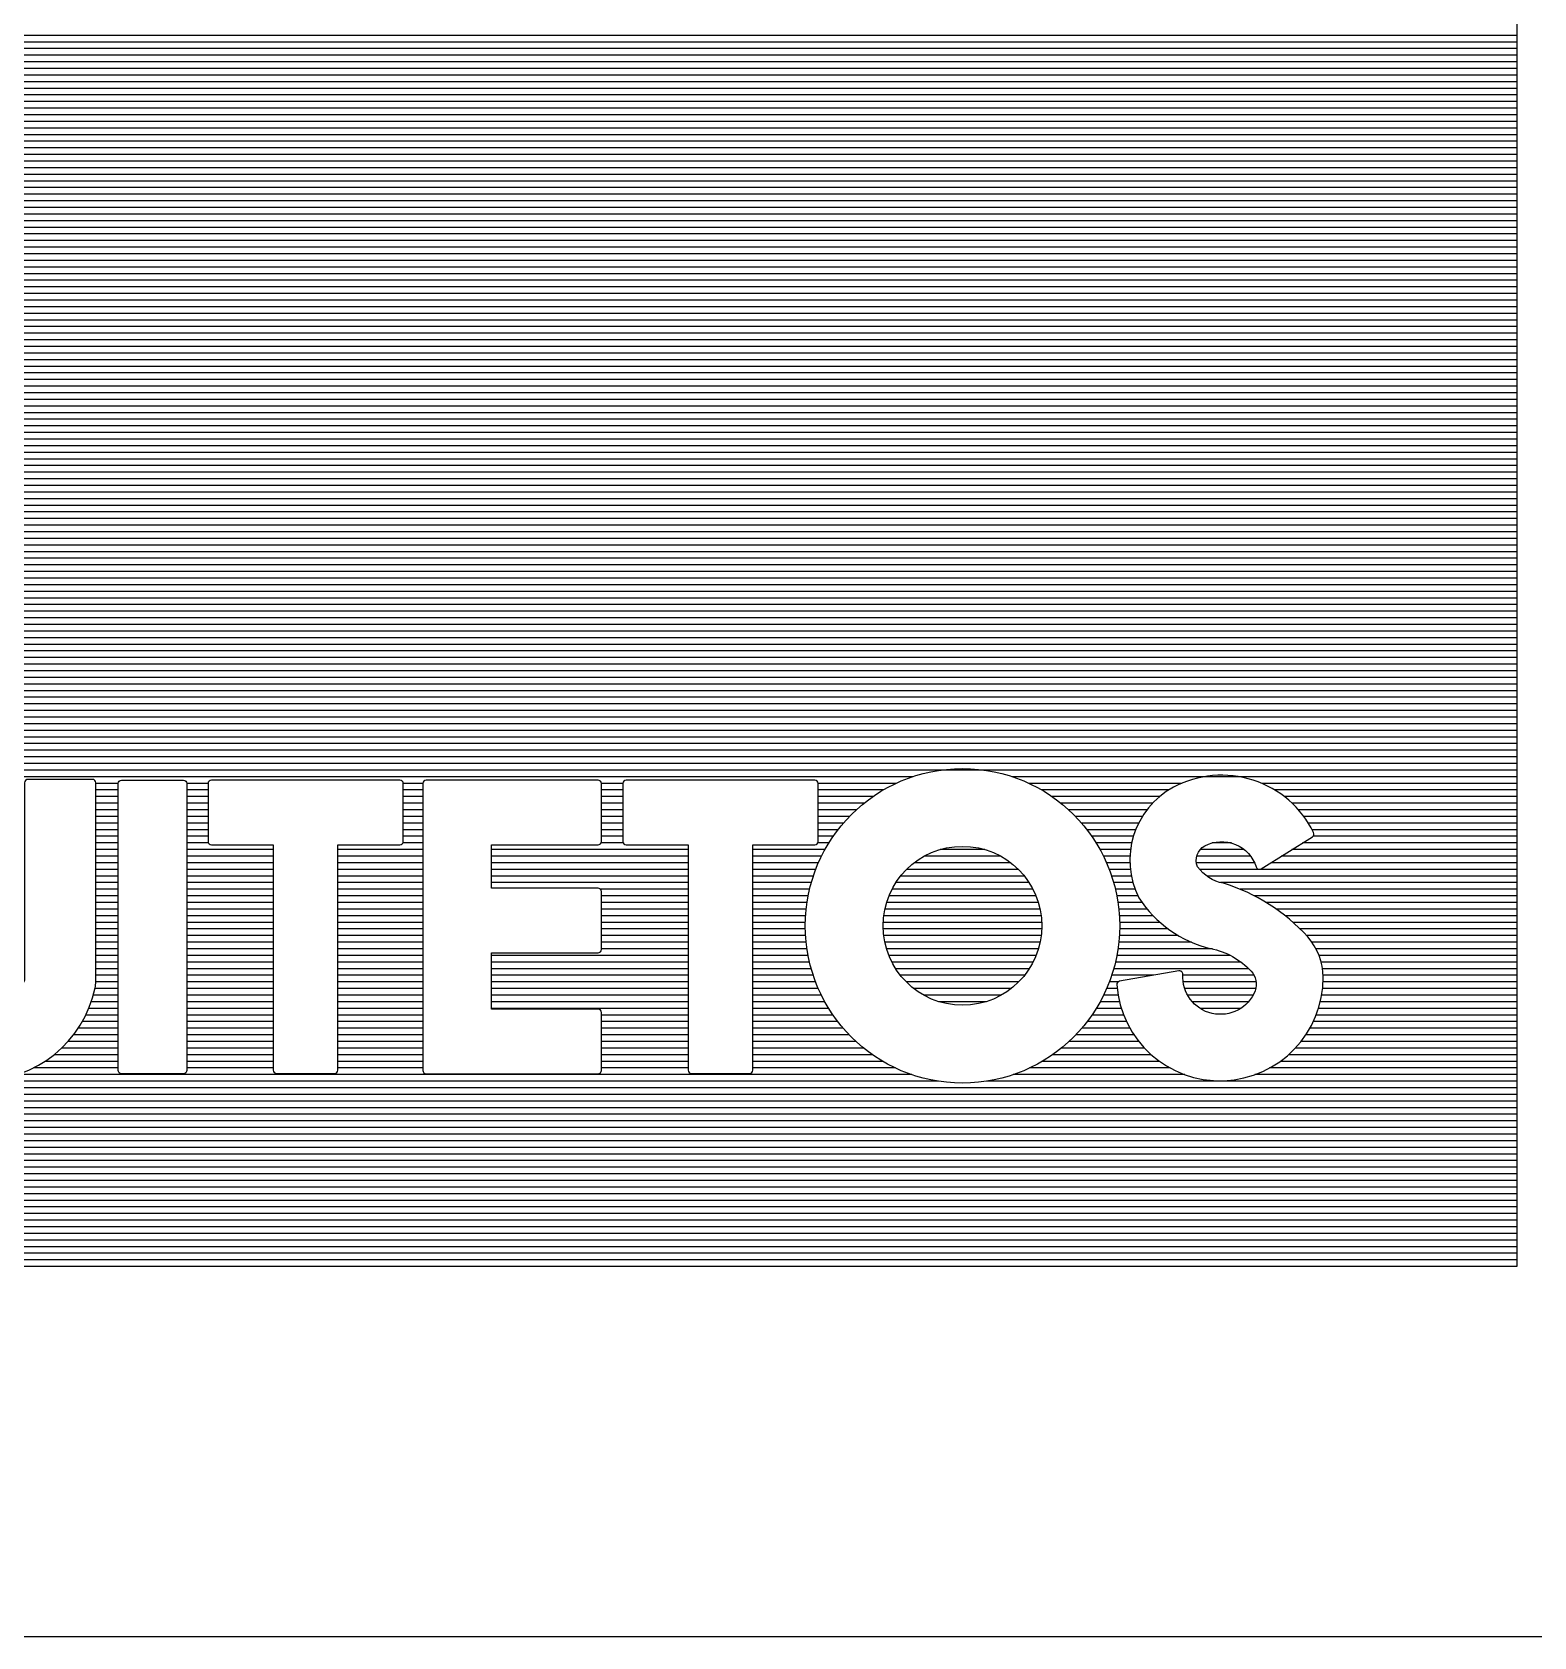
# Model space of a CAD drawing. Extents: x -14 to 107, y -33 to 53.
# Drawn here: x 101.941 to 104.211, y -24.716 to -22.291 of the extents above; entities that cross this region are included whole.
import ezdxf

# ---------------------------------------------------------------- set-up
doc = ezdxf.new("R2010")
doc.units = 0
doc.header["$LTSCALE"] = 1.5
doc.header["$MEASUREMENT"] = 0
doc.layers.add('7', color=7, linetype='CONTINUOUS')
doc.layers.add('CARIMBO', color=7, linetype='CONTINUOUS')

msp = doc.modelspace()

# ---------------------------------------------------------------- linework, layer by layer
at = {"layer": '7', "color": 82, "linetype": 'CONTINUOUS'}
msp.add_line((104.5982, -24.7159), (90.8086, -24.7159), dxfattribs=at)
at = {"layer": 'CARIMBO', "color": 1}
for p, q in [((104.185, -22.2964), (100.185, -22.2964)), ((104.185, -22.3064), (100.185, -22.3064)), ((104.185, -22.3164), (100.185, -22.3164)), ((104.185, -22.3264), (100.185, -22.3264)), ((104.185, -22.3364), (100.185, -22.3364)), ((104.185, -22.3464), (100.185, -22.3464)), ((104.185, -22.3564), (100.185, -22.3564)), ((104.185, -22.3664), (100.185, -22.3664)), ((104.185, -22.3764), (100.185, -22.3764)), ((104.185, -22.3864), (100.185, -22.3864)), ((104.185, -22.3964), (100.185, -22.3964)), ((104.185, -22.4064), (100.185, -22.4064)), ((104.185, -22.4164), (100.185, -22.4164)), ((104.185, -22.4264), (100.185, -22.4264)), ((104.185, -22.4364), (100.185, -22.4364)), ((104.185, -22.4464), (100.185, -22.4464)), ((104.185, -22.4564), (100.185, -22.4564)), ((104.185, -22.4664), (100.185, -22.4664)), ((104.185, -22.4764), (100.185, -22.4764)), ((104.185, -22.4864), (100.185, -22.4864)), ((104.185, -22.4964), (100.185, -22.4964)), ((104.185, -22.5064), (100.185, -22.5064)), ((104.185, -22.5164), (100.185, -22.5164)), ((104.185, -22.5264), (100.185, -22.5264)), ((104.185, -22.5364), (100.185, -22.5364)), ((104.185, -22.5464), (100.185, -22.5464)), ((104.185, -22.5564), (100.185, -22.5564)), ((104.185, -22.5664), (100.185, -22.5664)), ((104.185, -22.5764), (100.185, -22.5764)), ((104.185, -22.5864), (100.185, -22.5864)), ((104.185, -22.5964), (100.185, -22.5964)), ((104.185, -22.6064), (100.185, -22.6064)), ((104.185, -22.6164), (100.185, -22.6164)), ((104.185, -22.6264), (100.185, -22.6264)), ((104.185, -22.6364), (100.185, -22.6364)), ((104.185, -22.6464), (100.185, -22.6464)), ((104.185, -22.6564), (100.185, -22.6564)), ((104.185, -22.6664), (100.185, -22.6664)), ((104.185, -22.6764), (100.185, -22.6764)), ((104.185, -22.6864), (100.185, -22.6864)), ((104.185, -22.6964), (100.185, -22.6964)), ((104.185, -22.7064), (100.185, -22.7064)), ((104.185, -22.7164), (100.185, -22.7164)), ((104.185, -22.7264), (100.185, -22.7264)), ((104.185, -22.7364), (100.185, -22.7364)), ((104.185, -22.7464), (100.185, -22.7464)), ((104.185, -22.7564), (100.185, -22.7564)), ((104.185, -22.7664), (100.185, -22.7664)), ((104.185, -22.7764), (100.185, -22.7764)), ((104.185, -22.7864), (100.185, -22.7864)), ((104.185, -22.7964), (100.185, -22.7964)), ((104.185, -22.8064), (100.185, -22.8064)), ((104.185, -22.8164), (100.185, -22.8164)), ((104.185, -22.8264), (100.185, -22.8264)), ((104.185, -22.8364), (100.185, -22.8364)), ((104.185, -22.8464), (100.185, -22.8464)), ((104.185, -22.8564), (100.185, -22.8564)), ((104.185, -22.8664), (100.185, -22.8664)), ((104.185, -22.8764), (100.185, -22.8764)), ((104.185, -22.8864), (100.185, -22.8864)), ((104.185, -22.8964), (100.185, -22.8964)), ((104.185, -22.9064), (100.185, -22.9064)), ((104.185, -22.9164), (100.185, -22.9164)), ((104.185, -22.9264), (100.185, -22.9264)), ((104.185, -22.9364), (100.185, -22.9364)), ((104.185, -22.9464), (100.185, -22.9464)), ((104.185, -22.9564), (100.185, -22.9564)), ((104.185, -22.9664), (100.185, -22.9664)), ((104.185, -22.9764), (100.185, -22.9764)), ((104.185, -22.9864), (100.185, -22.9864)), ((104.185, -22.9964), (100.185, -22.9964)), ((104.185, -23.0064), (100.185, -23.0064)), ((104.185, -23.0164), (100.185, -23.0164)), ((104.185, -23.0264), (100.185, -23.0264)), ((104.185, -23.0364), (100.185, -23.0364)), ((104.185, -23.0464), (100.185, -23.0464)), ((104.185, -23.0564), (100.185, -23.0564)), ((104.185, -23.0664), (100.185, -23.0664)), ((104.185, -23.0764), (100.185, -23.0764)), ((104.185, -23.0864), (100.185, -23.0864)), ((104.185, -23.0964), (100.185, -23.0964)), ((104.185, -23.1064), (100.185, -23.1064)), ((104.185, -23.1164), (100.185, -23.1164)), ((104.185, -23.1264), (100.185, -23.1264)), ((104.185, -23.1364), (100.185, -23.1364)), ((104.185, -23.1464), (100.185, -23.1464)), ((104.185, -23.1564), (100.185, -23.1564)), ((104.185, -23.1664), (100.185, -23.1664)), ((104.185, -23.1764), (100.185, -23.1764)), ((104.185, -23.1864), (100.185, -23.1864)), ((104.185, -23.1964), (100.185, -23.1964)), ((104.185, -23.2064), (100.185, -23.2064)), ((104.185, -23.2164), (100.185, -23.2164)), ((104.185, -23.2264), (100.185, -23.2264)), ((104.185, -23.2364), (100.185, -23.2364)), ((104.185, -23.2464), (100.185, -23.2464)), ((104.185, -23.2564), (100.185, -23.2564)), ((104.185, -23.2664), (100.185, -23.2664)), ((104.185, -23.2764), (100.185, -23.2764)), ((104.185, -23.2864), (100.185, -23.2864)), ((104.185, -23.2964), (100.185, -23.2964)), ((104.185, -23.3064), (100.185, -23.3064)), ((104.185, -23.3164), (100.185, -23.3164)), ((104.185, -23.3264), (100.185, -23.3264)), ((104.185, -23.3364), (100.185, -23.3364)), ((104.185, -23.3464), (100.185, -23.3464)), ((104.185, -23.3564), (100.185, -23.3564)), ((104.185, -23.3664), (100.185, -23.3664)), ((104.185, -23.3764), (100.185, -23.3764)), ((104.185, -23.3864), (100.185, -23.3864)), ((104.185, -23.3964), (100.185, -23.3964)), ((104.185, -23.4064), (100.6783, -23.4064)), ((103.2714, -23.4164), (101.5023, -23.4164)), ((104.185, -23.4164), (103.4227, -23.4164)), ((102.0707, -23.4264), (102.037, -23.4264)), ((102.0707, -23.4364), (102.037, -23.4364)), ((102.2066, -23.4264), (102.1745, -23.4264)), ((102.2066, -23.4364), (102.1745, -23.4364)), ((102.5314, -23.4264), (102.5017, -23.4264)), ((102.5314, -23.4364), (102.5017, -23.4364)), ((102.8337, -23.4264), (102.8011, -23.4264)), ((102.8337, -23.4364), (102.8011, -23.4364)), ((103.2464, -23.4264), (103.1288, -23.4264)), ((103.2273, -23.4364), (103.1288, -23.4364)), ((103.6783, -23.4264), (103.4476, -23.4264)), ((103.6589, -23.4364), (103.4667, -23.4364)), ((104.185, -23.4264), (103.7993, -23.4264)), ((104.185, -23.4364), (103.8189, -23.4364)), ((102.0707, -23.4464), (102.037, -23.4464)), ((102.0707, -23.4564), (102.037, -23.4564)), ((102.0707, -23.4664), (102.037, -23.4664)), ((102.2066, -23.4464), (102.1745, -23.4464)), ((102.2066, -23.4564), (102.1745, -23.4564)), ((102.2066, -23.4664), (102.1745, -23.4664)), ((102.5314, -23.4464), (102.5017, -23.4464)), ((102.5314, -23.4564), (102.5017, -23.4564)), ((102.5314, -23.4664), (102.5017, -23.4664)), ((102.8337, -23.4464), (102.8011, -23.4464)), ((102.8337, -23.4564), (102.8011, -23.4564)), ((102.8337, -23.4664), (102.8011, -23.4664)), ((103.2116, -23.4464), (103.1288, -23.4464)), ((103.1982, -23.4564), (103.1288, -23.4564)), ((103.1866, -23.4664), (103.1288, -23.4664)), ((103.645, -23.4464), (103.4824, -23.4464)), ((103.6343, -23.4564), (103.4958, -23.4564)), ((103.6258, -23.4664), (103.5074, -23.4664)), ((104.185, -23.4464), (103.8335, -23.4464)), ((104.185, -23.4564), (103.8452, -23.4564)), ((104.185, -23.4664), (103.8548, -23.4664)), ((102.0707, -23.4764), (102.037, -23.4764)), ((102.0707, -23.4864), (102.037, -23.4864)), ((102.2066, -23.4764), (102.1745, -23.4764)), ((102.2066, -23.4864), (102.1745, -23.4864)), ((102.5314, -23.4764), (102.5017, -23.4764)), ((102.5314, -23.4864), (102.5017, -23.4864)), ((102.8337, -23.4764), (102.8011, -23.4764)), ((102.8337, -23.4864), (102.8011, -23.4864)), ((103.1763, -23.4764), (103.1288, -23.4764)), ((103.1671, -23.4864), (103.1288, -23.4864)), ((103.6189, -23.4764), (103.5177, -23.4764)), ((103.6133, -23.4864), (103.5269, -23.4864)), ((104.185, -23.4764), (103.863, -23.4764)), ((104.185, -23.4864), (103.8698, -23.4864)), ((102.0707, -23.4964), (102.037, -23.4964)), ((102.0707, -23.5064), (102.037, -23.5064)), ((102.0707, -23.5164), (102.037, -23.5164)), ((102.2066, -23.4964), (102.1745, -23.4964)), ((102.2066, -23.5064), (102.1745, -23.5064)), ((102.2071, -23.5164), (102.1745, -23.5164)), ((102.5314, -23.5164), (102.5012, -23.5164)), ((102.5314, -23.4964), (102.5017, -23.4964)), ((102.5314, -23.5064), (102.5017, -23.5064)), ((102.8342, -23.5164), (102.8006, -23.5164)), ((102.8337, -23.4964), (102.8011, -23.4964)), ((102.8337, -23.5064), (102.8011, -23.5064)), ((103.1451, -23.5164), (103.1283, -23.5164)), ((103.159, -23.4964), (103.1288, -23.4964)), ((103.1517, -23.5064), (103.1288, -23.5064)), ((103.6088, -23.4964), (103.535, -23.4964)), ((103.6053, -23.5064), (103.5423, -23.5064)), ((103.6027, -23.5164), (103.5489, -23.5164)), ((103.7534, -23.5164), (103.7242, -23.5164)), ((104.185, -23.5164), (103.8611, -23.5164)), ((104.185, -23.4964), (103.8756, -23.4964)), ((104.185, -23.5064), (103.8769, -23.5064)), ((102.0707, -23.5264), (102.037, -23.5264)), ((102.0707, -23.5364), (102.037, -23.5364)), ((102.3053, -23.5264), (102.1745, -23.5264)), ((102.3053, -23.5364), (102.1745, -23.5364)), ((102.5314, -23.5264), (102.4029, -23.5264)), ((102.5314, -23.5364), (102.4029, -23.5364)), ((102.9324, -23.5264), (102.6352, -23.5264)), ((102.9324, -23.5364), (102.6352, -23.5364)), ((103.1392, -23.5264), (103.03, -23.5264)), ((103.134, -23.5364), (103.03, -23.5364)), ((103.4048, -23.5364), (103.2892, -23.5364)), ((103.3808, -23.5264), (103.3132, -23.5264)), ((103.601, -23.5264), (103.5548, -23.5264)), ((103.6001, -23.5364), (103.56, -23.5364)), ((103.7826, -23.5364), (103.701, -23.5364)), ((103.7729, -23.5264), (103.7063, -23.5264)), ((104.185, -23.5364), (103.8289, -23.5364)), ((104.185, -23.5264), (103.845, -23.5264)), ((102.0707, -23.5464), (102.037, -23.5464)), ((102.0707, -23.5564), (102.037, -23.5564)), ((102.0707, -23.5664), (102.037, -23.5664)), ((102.3053, -23.5464), (102.1745, -23.5464)), ((102.3053, -23.5564), (102.1745, -23.5564)), ((102.3053, -23.5664), (102.1745, -23.5664)), ((102.5314, -23.5464), (102.4029, -23.5464)), ((102.5314, -23.5564), (102.4029, -23.5564)), ((102.5314, -23.5664), (102.4029, -23.5664)), ((102.9324, -23.5464), (102.6352, -23.5464)), ((102.9324, -23.5564), (102.6352, -23.5564)), ((102.9324, -23.5664), (102.6352, -23.5664)), ((103.1293, -23.5464), (103.03, -23.5464)), ((103.1252, -23.5564), (103.03, -23.5564)), ((103.1217, -23.5664), (103.03, -23.5664)), ((103.4406, -23.5664), (103.2534, -23.5664)), ((103.4316, -23.5564), (103.2624, -23.5564)), ((103.4201, -23.5464), (103.2739, -23.5464)), ((103.6, -23.5464), (103.5647, -23.5464)), ((103.6007, -23.5564), (103.5688, -23.5564)), ((103.6023, -23.5664), (103.5724, -23.5664)), ((103.7885, -23.5464), (103.7006, -23.5464)), ((104.185, -23.5564), (103.7054, -23.5564)), ((104.185, -23.5664), (103.7161, -23.5664)), ((104.185, -23.5464), (103.8129, -23.5464)), ((102.0707, -23.5764), (102.037, -23.5764)), ((102.0707, -23.5864), (102.037, -23.5864)), ((102.3053, -23.5764), (102.1745, -23.5764)), ((102.3053, -23.5864), (102.1745, -23.5864)), ((102.5314, -23.5764), (102.4029, -23.5764)), ((102.5314, -23.5864), (102.4029, -23.5864)), ((102.9324, -23.5764), (102.6352, -23.5764)), ((102.9324, -23.5864), (102.7997, -23.5864)), ((103.1186, -23.5764), (103.03, -23.5764)), ((103.1159, -23.5864), (103.03, -23.5864)), ((103.4536, -23.5864), (103.2404, -23.5864)), ((103.4478, -23.5764), (103.2462, -23.5764)), ((103.6047, -23.5764), (103.5754, -23.5764)), ((103.6079, -23.5864), (103.5781, -23.5864)), ((104.185, -23.5764), (103.737, -23.5764)), ((104.185, -23.5864), (103.7666, -23.5864)), ((102.0707, -23.5964), (102.037, -23.5964)), ((102.0707, -23.6064), (102.037, -23.6064)), ((102.3053, -23.5964), (102.1745, -23.5964)), ((102.3053, -23.6064), (102.1745, -23.6064)), ((102.5314, -23.5964), (102.4029, -23.5964)), ((102.5314, -23.6064), (102.4029, -23.6064)), ((102.9324, -23.5964), (102.8011, -23.5964)), ((102.9324, -23.6064), (102.8011, -23.6064)), ((103.1138, -23.5964), (103.03, -23.5964)), ((103.1121, -23.6064), (103.03, -23.6064)), ((103.4618, -23.6064), (103.2322, -23.6064)), ((103.4582, -23.5964), (103.2358, -23.5964)), ((103.6122, -23.5964), (103.5802, -23.5964)), ((103.6184, -23.6064), (103.5819, -23.6064)), ((104.185, -23.5964), (103.7882, -23.5964)), ((104.185, -23.6064), (103.806, -23.6064)), ((102.0707, -23.6164), (102.037, -23.6164)), ((102.0707, -23.6264), (102.037, -23.6264)), ((102.0707, -23.6364), (102.037, -23.6364)), ((102.3053, -23.6164), (102.1745, -23.6164)), ((102.3053, -23.6264), (102.1745, -23.6264)), ((102.3053, -23.6364), (102.1745, -23.6364)), ((102.5314, -23.6164), (102.4029, -23.6164)), ((102.5314, -23.6264), (102.4029, -23.6264)), ((102.5314, -23.6364), (102.4029, -23.6364)), ((102.9324, -23.6164), (102.8011, -23.6164)), ((102.9324, -23.6264), (102.8011, -23.6264)), ((102.9324, -23.6364), (102.8011, -23.6364)), ((103.1108, -23.6164), (103.03, -23.6164)), ((103.1099, -23.6264), (103.03, -23.6264)), ((103.1095, -23.6364), (103.03, -23.6364)), ((103.4669, -23.6364), (103.2271, -23.6364)), ((103.4661, -23.6264), (103.2279, -23.6264)), ((103.4644, -23.6164), (103.2296, -23.6164)), ((103.6261, -23.6164), (103.5832, -23.6164)), ((103.635, -23.6264), (103.5841, -23.6264)), ((103.6455, -23.6364), (103.5845, -23.6364)), ((104.185, -23.6164), (103.8213, -23.6164)), ((104.185, -23.6264), (103.8347, -23.6264)), ((104.185, -23.6364), (103.8466, -23.6364)), ((102.0707, -23.6464), (102.037, -23.6464)), ((102.0707, -23.6564), (102.037, -23.6564)), ((102.3053, -23.6464), (102.1745, -23.6464)), ((102.3053, -23.6564), (102.1745, -23.6564)), ((102.5314, -23.6464), (102.4029, -23.6464)), ((102.5314, -23.6564), (102.4029, -23.6564)), ((102.9324, -23.6464), (102.8011, -23.6464)), ((102.9324, -23.6564), (102.8011, -23.6564)), ((103.1095, -23.6464), (103.03, -23.6464)), ((103.1099, -23.6564), (103.03, -23.6564)), ((103.467, -23.6464), (103.2271, -23.6464)), ((103.4661, -23.6564), (103.2279, -23.6564)), ((103.6732, -23.6564), (103.5841, -23.6564)), ((103.658, -23.6464), (103.5845, -23.6464)), ((104.185, -23.6464), (103.8573, -23.6464)), ((104.185, -23.6564), (103.8669, -23.6564)), ((102.0707, -23.6664), (102.037, -23.6664)), ((102.0707, -23.6764), (102.037, -23.6764)), ((102.0707, -23.6864), (102.037, -23.6864)), ((102.3053, -23.6664), (102.1745, -23.6664)), ((102.3053, -23.6764), (102.1745, -23.6764)), ((102.3053, -23.6864), (102.1745, -23.6864)), ((102.5314, -23.6664), (102.4029, -23.6664)), ((102.5314, -23.6764), (102.4029, -23.6764)), ((102.5314, -23.6864), (102.4029, -23.6864)), ((102.9324, -23.6864), (102.6352, -23.6864)), ((102.9324, -23.6664), (102.8011, -23.6664)), ((102.9324, -23.6764), (102.8011, -23.6764)), ((103.1107, -23.6664), (103.03, -23.6664)), ((103.112, -23.6764), (103.03, -23.6764)), ((103.1137, -23.6864), (103.03, -23.6864)), ((103.4645, -23.6664), (103.2295, -23.6664)), ((103.4619, -23.6764), (103.2321, -23.6764)), ((103.4584, -23.6864), (103.2356, -23.6864)), ((103.7521, -23.6864), (103.5803, -23.6864)), ((103.7248, -23.6764), (103.582, -23.6764)), ((103.6932, -23.6664), (103.5833, -23.6664)), ((104.185, -23.6664), (103.8752, -23.6664)), ((104.185, -23.6764), (103.8814, -23.6764)), ((104.185, -23.6864), (103.886, -23.6864)), ((102.0707, -23.6964), (102.037, -23.6964)), ((102.0707, -23.7064), (102.037, -23.7064)), ((102.3053, -23.6964), (102.1745, -23.6964)), ((102.3053, -23.7064), (102.1745, -23.7064)), ((102.5314, -23.6964), (102.4029, -23.6964)), ((102.5314, -23.7064), (102.4029, -23.7064)), ((102.9324, -23.6964), (102.6352, -23.6964)), ((102.9324, -23.7064), (102.6352, -23.7064)), ((103.1158, -23.6964), (103.03, -23.6964)), ((103.1184, -23.7064), (103.03, -23.7064)), ((103.4538, -23.6964), (103.2402, -23.6964)), ((103.4481, -23.7064), (103.246, -23.7064)), ((103.7796, -23.7064), (103.5756, -23.7064)), ((103.768, -23.6964), (103.5782, -23.6964)), ((104.185, -23.6964), (103.8892, -23.6964)), ((104.185, -23.7064), (103.8912, -23.7064)), ((102.0707, -23.7164), (102.037, -23.7164)), ((102.0707, -23.7264), (102.037, -23.7264)), ((102.3053, -23.7164), (102.1745, -23.7164)), ((102.3053, -23.7264), (102.1745, -23.7264)), ((102.5314, -23.7164), (102.4029, -23.7164)), ((102.5314, -23.7264), (102.4029, -23.7264)), ((102.9324, -23.7164), (102.6352, -23.7164)), ((102.9324, -23.7264), (102.6352, -23.7264)), ((103.1215, -23.7164), (103.03, -23.7164)), ((103.1251, -23.7264), (103.03, -23.7264)), ((103.4409, -23.7164), (103.2531, -23.7164)), ((103.432, -23.7264), (103.262, -23.7264)), ((103.5822, -23.7264), (103.5689, -23.7264)), ((103.6363, -23.7164), (103.5725, -23.7164)), ((103.7876, -23.7164), (103.68, -23.7164)), ((103.7908, -23.7264), (103.6805, -23.7264)), ((104.185, -23.7264), (103.892, -23.7264)), ((104.185, -23.7164), (103.8921, -23.7164)), ((102.0707, -23.7564), (102.0302, -23.7564)), ((102.0707, -23.7464), (102.0333, -23.7464)), ((102.0707, -23.7364), (102.0358, -23.7364)), ((102.3053, -23.7364), (102.1745, -23.7364)), ((102.3053, -23.7464), (102.1745, -23.7464)), ((102.3053, -23.7564), (102.1745, -23.7564)), ((102.5314, -23.7364), (102.4029, -23.7364)), ((102.5314, -23.7464), (102.4029, -23.7464)), ((102.5314, -23.7564), (102.4029, -23.7564)), ((102.9324, -23.7364), (102.6352, -23.7364)), ((102.9324, -23.7464), (102.6352, -23.7464)), ((102.9324, -23.7564), (102.6352, -23.7564)), ((103.1292, -23.7364), (103.03, -23.7364)), ((103.1338, -23.7464), (103.03, -23.7464)), ((103.139, -23.7564), (103.03, -23.7564)), ((103.4206, -23.7364), (103.2734, -23.7364)), ((103.4055, -23.7464), (103.2885, -23.7464)), ((103.3821, -23.7564), (103.3119, -23.7564)), ((103.5842, -23.7564), (103.555, -23.7564)), ((103.5822, -23.7464), (103.5602, -23.7464)), ((103.5807, -23.7364), (103.5648, -23.7364)), ((103.7905, -23.7364), (103.6829, -23.7364)), ((103.7864, -23.7464), (103.6873, -23.7464)), ((103.7792, -23.7564), (103.6944, -23.7564)), ((104.185, -23.7564), (103.8878, -23.7564)), ((104.185, -23.7464), (103.8898, -23.7464)), ((104.185, -23.7364), (103.8913, -23.7364)), ((102.0707, -23.7764), (102.0219, -23.7764)), ((102.0707, -23.7664), (102.0264, -23.7664)), ((102.3053, -23.7664), (102.1745, -23.7664)), ((102.3053, -23.7764), (102.1745, -23.7764)), ((102.5314, -23.7664), (102.4029, -23.7664)), ((102.5314, -23.7764), (102.4029, -23.7764)), ((102.9324, -23.7664), (102.6352, -23.7664)), ((102.9324, -23.7764), (102.8011, -23.7764)), ((103.1449, -23.7664), (103.03, -23.7664)), ((103.1514, -23.7764), (103.03, -23.7764)), ((103.5905, -23.7764), (103.5426, -23.7764)), ((103.587, -23.7664), (103.5491, -23.7664)), ((103.7675, -23.7664), (103.7061, -23.7664)), ((104.185, -23.7764), (103.8815, -23.7764)), ((104.185, -23.7664), (103.885, -23.7664)), ((102.0707, -23.8064), (102.0032, -23.8064)), ((102.0707, -23.7964), (102.0104, -23.7964)), ((102.0707, -23.7864), (102.0166, -23.7864)), ((102.3053, -23.7864), (102.1745, -23.7864)), ((102.3053, -23.7964), (102.1745, -23.7964)), ((102.3053, -23.8064), (102.1745, -23.8064)), ((102.5314, -23.7864), (102.4029, -23.7864)), ((102.5314, -23.7964), (102.4029, -23.7964)), ((102.5314, -23.8064), (102.4029, -23.8064)), ((102.9324, -23.7864), (102.8011, -23.7864)), ((102.9324, -23.7964), (102.8011, -23.7964)), ((102.9324, -23.8064), (102.8011, -23.8064)), ((103.1587, -23.7864), (103.03, -23.7864)), ((103.1668, -23.7964), (103.03, -23.7964)), ((103.1759, -23.8064), (103.03, -23.8064)), ((103.6062, -23.8064), (103.5181, -23.8064)), ((103.6, -23.7964), (103.5272, -23.7964)), ((103.5949, -23.7864), (103.5353, -23.7864)), ((104.185, -23.8064), (103.8658, -23.8064)), ((104.185, -23.7964), (103.872, -23.7964)), ((104.185, -23.7864), (103.8771, -23.7864)), ((102.0707, -23.8264), (101.9852, -23.8264)), ((102.0707, -23.8164), (101.9949, -23.8164)), ((102.3053, -23.8164), (102.1745, -23.8164)), ((102.3053, -23.8264), (102.1745, -23.8264)), ((102.5314, -23.8164), (102.4029, -23.8164)), ((102.5314, -23.8264), (102.4029, -23.8264)), ((102.9324, -23.8164), (102.8011, -23.8164)), ((102.9324, -23.8264), (102.8011, -23.8264)), ((103.1861, -23.8164), (103.03, -23.8164)), ((103.1977, -23.8264), (103.03, -23.8264)), ((103.6221, -23.8264), (103.4963, -23.8264)), ((103.6135, -23.8164), (103.5079, -23.8164)), ((104.185, -23.8264), (103.8499, -23.8264)), ((104.185, -23.8164), (103.8585, -23.8164)), ((102.0707, -23.8564), (101.9426, -23.8564)), ((102.0707, -23.8464), (101.96, -23.8464)), ((102.0707, -23.8364), (101.9738, -23.8364)), ((102.3053, -23.8364), (102.1745, -23.8364)), ((102.3053, -23.8464), (102.1745, -23.8464)), ((102.3053, -23.8564), (102.1745, -23.8564)), ((102.5314, -23.8364), (102.4029, -23.8364)), ((102.5314, -23.8464), (102.4029, -23.8464)), ((102.5314, -23.8564), (102.4029, -23.8564)), ((102.9324, -23.8364), (102.8011, -23.8364)), ((102.9324, -23.8464), (102.8011, -23.8464)), ((102.9324, -23.8564), (102.8011, -23.8564)), ((103.211, -23.8364), (103.03, -23.8364)), ((103.2266, -23.8464), (103.03, -23.8464)), ((103.2455, -23.8564), (103.03, -23.8564)), ((103.6608, -23.8564), (103.4485, -23.8564)), ((103.6449, -23.8464), (103.4674, -23.8464)), ((103.6324, -23.8364), (103.483, -23.8364)), ((104.185, -23.8564), (103.8112, -23.8564)), ((104.185, -23.8464), (103.8271, -23.8464)), ((104.185, -23.8364), (103.8396, -23.8364)), ((103.3109, -23.8764), (101.6743, -23.8764)), ((103.2702, -23.8664), (101.9183, -23.8664)), ((104.185, -23.8764), (103.3831, -23.8764)), ((103.6829, -23.8664), (103.4238, -23.8664)), ((104.185, -23.8664), (103.7891, -23.8664)), ((104.185, -23.8964), (100.185, -23.8964)), ((104.185, -23.8864), (101.6795, -23.8864)), ((104.185, -23.9064), (100.185, -23.9064)), ((104.185, -23.9164), (100.185, -23.9164)), ((104.185, -23.9264), (100.185, -23.9264)), ((104.185, -23.9364), (100.185, -23.9364)), ((104.185, -23.9464), (100.185, -23.9464)), ((104.185, -23.9564), (100.185, -23.9564)), ((104.185, -23.9664), (100.185, -23.9664)), ((104.185, -23.9764), (100.185, -23.9764)), ((104.185, -23.9864), (100.185, -23.9864)), ((104.185, -23.9964), (100.185, -23.9964)), ((104.185, -24.0064), (100.185, -24.0064)), ((104.185, -24.0164), (100.185, -24.0164)), ((104.185, -24.0264), (100.185, -24.0264)), ((104.185, -24.0364), (100.185, -24.0364)), ((104.185, -24.0464), (100.185, -24.0464)), ((104.185, -24.0564), (100.185, -24.0564)), ((104.185, -24.0664), (100.185, -24.0664)), ((104.185, -24.0764), (100.185, -24.0764)), ((104.185, -24.0864), (100.185, -24.0864)), ((104.185, -24.0964), (100.185, -24.0964)), ((104.185, -24.1064), (100.185, -24.1064)), ((104.185, -24.1164), (100.185, -24.1164)), ((104.185, -24.1264), (100.185, -24.1264)), ((104.185, -24.1364), (100.185, -24.1364)), ((104.185, -24.1464), (100.185, -24.1464))]:
    msp.add_line(p, q, dxfattribs=at)
at = {"layer": 'CARIMBO'}
msp.add_lwpolyline([(100.185, -24.1564), (100.185, -20.4675), (104.185, -20.4675), (104.185, -24.1564)], close=True, dxfattribs=at)
for points in [[(102.037, -23.4254, 0.414214), (102.032, -23.4204), (101.9344, -23.4204, 0.414214), (101.9294, -23.4254), (101.9294, -23.7222, -0.100659), (101.929, -23.7242, -0.661988), (101.7982, -23.7242, -0.100659), (101.7978, -23.7222), (101.7978, -23.4254, 0.414214), (101.7928, -23.4204), (101.6952, -23.4204, 0.414214), (101.6902, -23.4254), (101.6902, -23.7262, 0.052113), (101.6911, -23.7353, 0.810758), (102.036, -23.7353, 0.052113), (102.037, -23.7262)], [(103.7024, -23.5524, -0.39117), (103.7133, -23.5208, -0.469956), (103.7909, -23.5527, 0.490982), (103.7983, -23.5555), (103.876, -23.5071, 0.385176), (103.8778, -23.5007, 0.424246), (103.6659, -23.4323, 0.408435), (103.6137, -23.5993, 0.195008), (103.7221, -23.6758, -0.157623), (103.7832, -23.7101, -0.274009), (103.7896, -23.7397, -0.851614), (103.6801, -23.715, 0.484586), (103.6742, -23.7098), (103.5844, -23.7254, 0.385062), (103.5802, -23.7307, 0.966337), (103.8922, -23.719, 0.18467), (103.8688, -23.6584, 0.136171), (103.7413, -23.5774, -0.194587)], [(102.0757, -23.865, -0.414214), (102.0707, -23.86), (102.0707, -23.4265, -0.414214), (102.0757, -23.4215), (102.1695, -23.4215, -0.414214), (102.1745, -23.4265), (102.1745, -23.86, -0.414214), (102.1695, -23.865)], [(102.4029, -23.8596), (102.4029, -23.5192), (102.4967, -23.5192, 0.414214), (102.5017, -23.5142), (102.5017, -23.4266, 0.414214), (102.4967, -23.4216), (102.2116, -23.4216, 0.414214), (102.2066, -23.4266), (102.2066, -23.5142, 0.414214), (102.2116, -23.5192), (102.3053, -23.5192), (102.3053, -23.8596, 0.414214), (102.3103, -23.8646), (102.3979, -23.8646, 0.414214)], [(102.7961, -23.6824, 0.414214), (102.8011, -23.6774), (102.8011, -23.5898, 0.414214), (102.7961, -23.5848), (102.6352, -23.5848), (102.6352, -23.5191), (102.7961, -23.5191, 0.414214), (102.8011, -23.5141), (102.8011, -23.4265, 0.414214), (102.7961, -23.4215), (102.5364, -23.4215, 0.414214), (102.5314, -23.4265), (102.5314, -23.86, 0.414214), (102.5364, -23.865), (102.7961, -23.865, 0.414214), (102.8011, -23.86), (102.8011, -23.7724, 0.414214), (102.7961, -23.7674), (102.6352, -23.7674), (102.6352, -23.6824)], [(103.03, -23.8596), (103.03, -23.5192), (103.1238, -23.5192, 0.414214), (103.1288, -23.5142), (103.1288, -23.4266, 0.414214), (103.1238, -23.4216), (102.8387, -23.4216, 0.414214), (102.8337, -23.4266), (102.8337, -23.5142, 0.414214), (102.8387, -23.5192), (102.9324, -23.5192), (102.9324, -23.8596, 0.414214), (102.9374, -23.8646), (103.025, -23.8646, 0.414214)]]:
    msp.add_lwpolyline(points, format="xyb", close=True, dxfattribs=at)
for radius in [0.2376, 0.12]:
    msp.add_circle((103.347, -23.6416), radius, dxfattribs=at)

doc.saveas('drawing.dxf')
